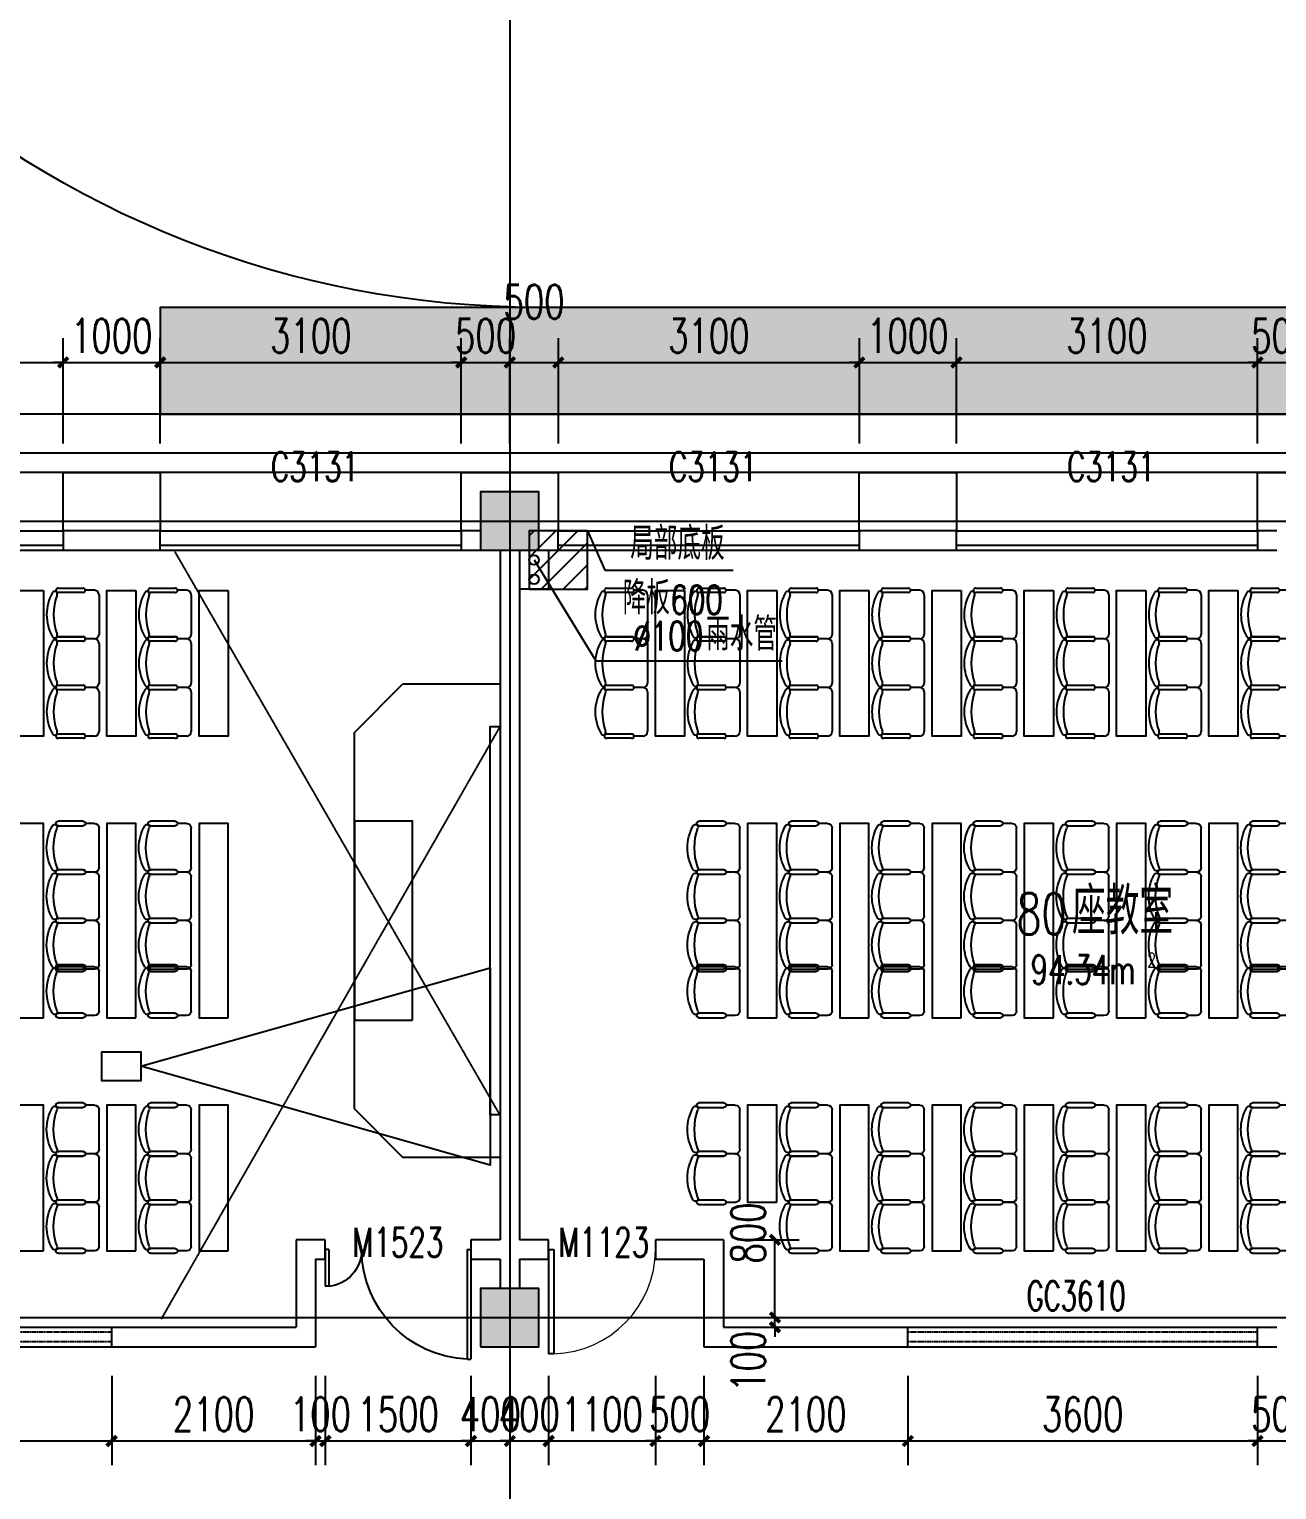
# Model space of a CAD drawing. Header units: millimetres. Extents: x 0 to 118900, y 0 to 84100.
# Drawn here: x 40548 to 53398, y 19817 to 34854 of the extents above; entities that cross this region are included whole.
import ezdxf

# ---------------------------------------------------------------- set-up
doc = ezdxf.new("R2010")
doc.units = ezdxf.units.MM
doc.linetypes.add('DASH', pattern=[0.35, 0.25, -0.1])
doc.linetypes.add('DOTE', pattern=[2.42, 2, -0.2, 0.02, -0.2])
for name, color, linetype in [('COLUMN', 2, 'Continuous'), ('DIM_LEAD', 3, 'Continuous'), ('DOOR', 4, 'Continuous'), ('DOTE', 1, 'DOTE'), ('EVTR', 6, 'Continuous'), ('FACADE OUTER SKIN', 6, 'Continuous'), ('FUR', 36, 'Continuous'), ('PUB_DIM', 3, 'Continuous'), ('PUB_HATCH', 8, 'Continuous'), ('PUB_TEXT', 7, 'Continuous'), ('RD-侧石线', 9, 'Continuous'), ('SEE', 5, 'Continuous'), ('SPACE', 7, 'Continuous'), ('STAIR', 201, 'Continuous'), ('SURFACE', 6, 'Continuous'), ('TREE4', 66, 'Continuous'), ('WALL', 2, 'Continuous'), ('WINDOW', 4, 'Continuous'), ('WINDOW_TEXT', 7, 'Continuous'), ('排水', 7, 'Continuous')]:
    doc.layers.add(name, color=color, linetype=linetype)
doc.styles.add('_TCH_DIM', font='SIMPLEX', dxfattribs={"bigfont": 'GBCBIG'})
doc.styles.add('_TCH_SPACE', font='SIMPLEX', dxfattribs={"height": 5, "bigfont": 'GBCBIG'})
doc.styles.add('_TCH_WINDOW', font='SIMPLEX', dxfattribs={"height": 3.5, "bigfont": 'GBCBIG'})
doc.styles.add('DIM_FONT', font='SIMPLEX', dxfattribs={"width": 0.7, "bigfont": 'GBCBIG'})
doc.styles.add('仿宋单线', font='tjromans.shx', dxfattribs={"width": 0.65, "bigfont": 'tjhztxt.shx'})
doc.dimstyles.new('_TCH_ARCH&&100', dxfattribs={"dimtxt": 350, "dimasz": 100, "dimexe": 250, "dimexo": 300, "dimgap": 100, "dimtad": 1, "dimdec": 0, "dimzin": 0, "dimdsep": 46, "dimtxsty": 'DIM_FONT', "dimblk": 'ARCHTICK', "dimcen": 0.09, "dimclrt": 7, "dimazin": 2, "dimtfac": 1, "dimtdec": 0, "dimtix": 1, "dimtmove": 2, "dimatfit": 3, "dimldrblk": 'ARCHTICK', "dimfxl": 1, "dimtolj": 1, "dimtzin": 0, "dimarcsym": 0})

# ---------------------------------------------------------------- blocks, each defined once
blk = doc.blocks.new('A$C2A1F14C1')
for p, q in [((0, -170), (0, 170)), ((39, 209), (117, 209)), ((137, 228), (351, 228)), ((351, 189), (137, 189)), ((39, -209), (117, -209)), ((137, -189), (351, -189)), ((351, -228), (137, -228))]:
    blk.add_line(p, q)
for centre, radius, start, end in [((39, 170), 39, 90, 180), ((137, 209), 19.5, 90, 270), ((351, 209), 19.5, 270, 90), ((381, 178), 21.9, 31.8908, 201.2393), ((-116, 0), 506, 340.4246, 19.5754), ((68, 0), 382, 330.2912, 29.7088), ((39, -170), 39, 180, 270), ((137, -209), 19.5, 90, 270), ((351, -209), 19.5, 270, 90), ((381, -178), 21.9, 158.7607, 328.1092)]:
    blk.add_arc(centre, radius, start, end)
blk = doc.blocks.new('80 SEATS')
at = {"layer": 'FUR'}
for points in [[(1068065, 1663756), (1068065, 1662256), (1067765, 1662256), (1067765, 1663756), (1068065, 1663756)], [(1069015, 1663756), (1069015, 1662256), (1068715, 1662256), (1068715, 1663756), (1069015, 1663756)], [(1069965, 1663756), (1069965, 1662256), (1069665, 1662256), (1069665, 1663756), (1069965, 1663756)], [(1070915, 1663756), (1070915, 1662256), (1070615, 1662256), (1070615, 1663756), (1070915, 1663756)], [(1071865, 1663756), (1071865, 1662256), (1071565, 1662256), (1071565, 1663756), (1071865, 1663756)], [(1072815, 1663756), (1072815, 1662256), (1072515, 1662256), (1072515, 1663756), (1072815, 1663756)], [(1073765, 1663756), (1073765, 1662256), (1073465, 1662256), (1073465, 1663756), (1073765, 1663756)], [(1074715, 1663756), (1074715, 1662256), (1074415, 1662256), (1074415, 1663756), (1074715, 1663756)], [(1075665, 1663756), (1075665, 1662256), (1075365, 1662256), (1075365, 1663756), (1075665, 1663756)], [(1069015, 1659356), (1069015, 1661356), (1068715, 1661356), (1068715, 1659356), (1069015, 1659356)], [(1069965, 1659356), (1069965, 1661356), (1069665, 1661356), (1069665, 1659356), (1069965, 1659356)], [(1070915, 1659356), (1070915, 1661356), (1070615, 1661356), (1070615, 1659356), (1070915, 1659356)], [(1071865, 1659356), (1071865, 1661356), (1071565, 1661356), (1071565, 1659356), (1071865, 1659356)], [(1072815, 1659356), (1072815, 1661356), (1072515, 1661356), (1072515, 1659356), (1072815, 1659356)], [(1073765, 1659356), (1073765, 1661356), (1073465, 1661356), (1073465, 1659356), (1073765, 1659356)], [(1074715, 1659356), (1074715, 1661356), (1074415, 1661356), (1074415, 1659356), (1074715, 1659356)], [(1075665, 1659356), (1075665, 1661356), (1075365, 1661356), (1075365, 1659356), (1075665, 1659356)], [(1077565, 1659332), (1077565, 1661379), (1076965, 1661379), (1076965, 1659332), (1077565, 1659332)], [(1069015, 1657456), (1069015, 1658456), (1068715, 1658456), (1068715, 1657456), (1069015, 1657456)], [(1069965, 1656956), (1069965, 1658456), (1069665, 1658456), (1069665, 1656956), (1069965, 1656956)], [(1070915, 1656956), (1070915, 1658456), (1070615, 1658456), (1070615, 1656956), (1070915, 1656956)], [(1071865, 1656956), (1071865, 1658456), (1071565, 1658456), (1071565, 1656956), (1071865, 1656956)], [(1072815, 1656956), (1072815, 1658456), (1072515, 1658456), (1072515, 1656956), (1072815, 1656956)], [(1073765, 1656956), (1073765, 1658456), (1073465, 1658456), (1073465, 1656956), (1073765, 1656956)], [(1074715, 1656956), (1074715, 1658456), (1074415, 1658456), (1074415, 1656956), (1074715, 1656956)], [(1075665, 1656956), (1075665, 1658456), (1075365, 1658456), (1075365, 1656956), (1075665, 1656956)]]:
    blk.add_lwpolyline(points, dxfattribs=at)
for points in [[(1077465, 1662794), (1078465, 1662794), (1078465, 1657917), (1077465, 1657917), (1076965, 1658417), (1076965, 1662294)], [(1078365, 1658356), (1078365, 1662356), (1078465, 1662356), (1078465, 1658356)]]:
    blk.add_lwpolyline(points, close=True, dxfattribs=at)
at = {"layer": 'SEE', "linetype": 'DASH'}
for p, q in [((1078465, 1658356), (1075117, 1664156)), ((1078465, 1662356), (1074976, 1656256))]:
    blk.add_line(p, q, dxfattribs=at)
at = {"layer": 'SEE'}
blk.add_lwpolyline([(1074765, 1658856), (1074765, 1658706), (1074365, 1658706), (1074365, 1659006), (1074765, 1659006), (1074765, 1658856), (1078365, 1659871), (1078365, 1657840)], close=True, dxfattribs=at)
at = {"layer": 'FUR', "extrusion": (0, 0, -1), "xscale": -1.198432564735413, "yscale": 1.198432445181377, "zscale": -1.198432564735413, "rotation": 180}
for p in [(-1067685, 1663506), (-1068635, 1663506), (-1069585, 1663506), (-1070535, 1663506), (-1071485, 1663506), (-1072435, 1663506), (-1073385, 1663506), (-1074335, 1663506), (-1075285, 1663506), (-1067685, 1663006), (-1068635, 1663006), (-1069585, 1663006), (-1070535, 1663006), (-1071485, 1663006), (-1072435, 1663006), (-1073385, 1663006), (-1074335, 1663006), (-1075285, 1663006), (-1067685, 1662506), (-1068635, 1662506), (-1069585, 1662506), (-1070535, 1662506), (-1071485, 1662506), (-1072435, 1662506), (-1073385, 1662506), (-1074335, 1662506), (-1075285, 1662506)]:
    blk.add_blockref('A$C2A1F14C1', p, dxfattribs=at)
at = {"layer": 'FUR', "xscale": -1.198432564735413, "yscale": 1.198432445181377, "zscale": 1.198432564735413}
for p in [(1068635, 1661106), (1069585, 1661106), (1070535, 1661106), (1071485, 1661106), (1072435, 1661106), (1073385, 1661106), (1074335, 1661106), (1075285, 1661106), (1068635, 1660606), (1069585, 1660606), (1070535, 1660606), (1071485, 1660606), (1072435, 1660606), (1073385, 1660606), (1074335, 1660606), (1075285, 1660606), (1068635, 1660106), (1069585, 1660106), (1070535, 1660106), (1071485, 1660106), (1072435, 1660106), (1073385, 1660106), (1074335, 1660106), (1075285, 1660106), (1068635, 1659629), (1069585, 1659629), (1070535, 1659629), (1071485, 1659629), (1072435, 1659629), (1073385, 1659629), (1074335, 1659629), (1075285, 1659629), (1068635, 1658206), (1069585, 1658206), (1070535, 1658206), (1071485, 1658206), (1072435, 1658206), (1073385, 1658206), (1074335, 1658206), (1075285, 1658206), (1068635, 1657706), (1069585, 1657706), (1070535, 1657706), (1071485, 1657706), (1072435, 1657706), (1073385, 1657706), (1074335, 1657706), (1075285, 1657706), (1069585, 1657206), (1070535, 1657206), (1071485, 1657206), (1072435, 1657206), (1073385, 1657206), (1074335, 1657206), (1075285, 1657206)]:
    blk.add_blockref('A$C2A1F14C1', p, dxfattribs=at)
blk = doc.blocks.new('WD-HIGH')
at = {"layer": 'WINDOW'}
for p, q in [((1050564, 1525426), (1050564, 1525626)), ((1054164, 1525426), (1054164, 1525626))]:
    blk.add_line(p, q, dxfattribs=at)
at = {"layer": 'WINDOW', "linetype": 'DASH', "extrusion": (0, 0, -1)}
for p, q in [((1054164, 1525576), (1050564, 1525576)), ((1054164, 1525476), (1050564, 1525476))]:
    blk.add_line(p, q, dxfattribs=at)
at = {"layer": 'WINDOW_TEXT', "style": '仿宋单线', "width": 0.65}
blk.add_text('GC3610', height=300, dxfattribs=at).set_placement((1051788, 1525799))
blk = doc.blocks.new('WATER PIPE 05')
at = {"layer": 'EVTR', "ltscale": 20}
for centre in [(536764, 826651), (536764, 826451)]:
    blk.add_circle(centre, 50, dxfattribs=at)
at = {"layer": 'SURFACE', "ltscale": 20}
blk.add_lwpolyline([(536914, 826751), (536914, 826351), (536614, 826351)], dxfattribs=at)
blk = doc.blocks.new('AXIS-NET-07')
at = {"layer": 'DOTE'}
for p, q in [((752544, 1612362.8), (752544, 1540152.8)), ((716444, 1564052.8), (796044, 1564052.8)), ((716444, 1555852.8), (796044, 1555852.8))]:
    blk.add_line(p, q, dxfattribs=at)
blk = doc.blocks.new('$WINLIB2D$00000004')
at = {"color": 0}
for points in [[(-0.5, 0.5), (-0.5, -0.5)], [(-0.5, 0.5), (0.5, 0.5)], [(0.5, -0.5), (0.5, 0.5)], [(-0.5, 0.2406), (0.5, 0.2406)], [(-0.5, -0.5), (0.5, -0.5)]]:
    blk.add_lwpolyline(points, dxfattribs=at)
blk = doc.blocks.new('_FZH')
blk.add_lwpolyline([(-0.5, -0.5), (0.5, -0.5), (0.5, 0.5), (-0.5, 0.5)], close=True)
at = {"layer": 'PUB_HATCH'}
blk.add_solid([(-0.5, -0.5), (0.5, -0.5), (-0.5, 0.5), (0.5, 0.5)], dxfattribs=at)
blk = doc.blocks.new('$DorLib2D$00000001')
for p, q in [((0.45, 0.975), (0.5, 0.975)), ((0.45, 0), (0.45, 0.975)), ((0.5, 0), (0.5, 0.975)), ((0.5, 0), (0.45, 0))]:
    blk.add_line(p, q)
at = {"lineweight": 13}
blk.add_arc((0.475, 0), 0.975, 91.4693, 180, dxfattribs=at)
blk = doc.blocks.new('$DorLib2D$00000225')
at = {"color": 0}
for p, q in [((0.475, -0.001), (0.475, 0.752)), ((0.475, 0.752), (0.5, 0.752)), ((0.5, -0.001), (0.5, 0.752)), ((-0.5, 0), (-0.5, 0.252)), ((-0.475, 0.252), (-0.5, 0.252)), ((-0.475, 0), (-0.475, 0.252)), ((-0.475, 0), (-0.5, 0)), ((0.475, -0.001), (0.5, -0.001))]:
    blk.add_line(p, q, dxfattribs=at)
for centre, radius, start, end in [((0.505, -0.002), 0.755, 92.2493, 179.7238), ((-0.501, 0.003), 0.251, 359.7899, 84.0974)]:
    blk.add_arc(centre, radius, start, end, dxfattribs=at)
blk = doc.blocks.new('_ArchTick')
at = {"color": 0, "linetype": 'ByBlock', "const_width": 0.4}
blk.add_lwpolyline([(-0.5, -0.5), (0.5, 0.5)], dxfattribs=at)
blk = doc.blocks.new('*D105')
at = {"layer": 'Defpoints', "color": 0, "transparency": 16777216}
for p in [(47698, 21590), (48229, 21590), (47698, 21490)]:
    blk.add_point(p, dxfattribs=at)
at = {"layer": 'PUB_DIM', "color": 0, "lineweight": -2, "transparency": 16777216}
for p, q in [((48229, 21590), (48229, 21690)), ((47998, 21590), (48479, 21590)), ((48229, 21490), (48229, 21590)), ((47998, 21490), (48479, 21490)), ((48229, 21490), (48229, 21390))]:
    blk.add_line(p, q, dxfattribs=at)
at = {"layer": 'PUB_DIM', "color": 0, "lineweight": -2, "transparency": 16777216, "xscale": 100, "yscale": 100, "zscale": 100}
for p, rotation in [((48229, 21590), 270), ((48229, 21490), 90)]:
    blk.add_blockref('_ArchTick', p, dxfattribs=dict(at, rotation=rotation))
at = {"layer": 'PUB_DIM', "color": 7, "transparency": 16777216, "insert": (47954, 21140), "char_height": 350, "attachment_point": 5, "rotation": 90, "style": 'DIM_FONT'}
blk.add_mtext('\\A1;100', dxfattribs=at)
blk = doc.blocks.new('*D106')
at = {"layer": 'Defpoints', "color": 0, "transparency": 16777216}
for p in [(47698, 22390), (48229, 22390), (47698, 21590)]:
    blk.add_point(p, dxfattribs=at)
at = {"layer": 'PUB_DIM', "color": 0, "lineweight": -2, "transparency": 16777216}
for p, q in [((47998, 22390), (48479, 22390)), ((48229, 21590), (48229, 22390)), ((47998, 21590), (48479, 21590))]:
    blk.add_line(p, q, dxfattribs=at)
at = {"layer": 'PUB_DIM', "color": 0, "lineweight": -2, "transparency": 16777216, "xscale": 100, "yscale": 100, "zscale": 100}
for p, rotation in [((48229, 22390), 90), ((48229, 21590), 270)]:
    blk.add_blockref('_ArchTick', p, dxfattribs=dict(at, rotation=rotation))
at = {"layer": 'PUB_DIM', "color": 7, "transparency": 16777216, "insert": (47954, 22460), "char_height": 350, "attachment_point": 5, "rotation": 90, "style": 'DIM_FONT'}
blk.add_mtext('\\A1;800', dxfattribs=at)
blk = doc.blocks.new('*D686')
at = {"layer": 'Defpoints', "color": 0, "transparency": 16777216}
for p in [(40898, 31423), (37798, 30290), (40898, 30290)]:
    blk.add_point(p, dxfattribs=at)
at = {"layer": 'PUB_DIM', "color": 0, "lineweight": -2, "transparency": 16777216}
for p, q in [((37798, 30590), (37798, 31673)), ((40898, 30590), (40898, 31673)), ((37798, 31423), (40898, 31423))]:
    blk.add_line(p, q, dxfattribs=at)
at = {"layer": 'PUB_DIM', "color": 0, "lineweight": -2, "transparency": 16777216, "xscale": 100, "yscale": 100, "zscale": 100, "rotation": 180}
blk.add_blockref('_ArchTick', (37798, 31423), dxfattribs=at)
at = {"layer": 'PUB_DIM', "color": 0, "lineweight": -2, "transparency": 16777216, "xscale": 100, "yscale": 100, "zscale": 100}
blk.add_blockref('_ArchTick', (40898, 31423), dxfattribs=at)
at = {"layer": 'PUB_DIM', "color": 7, "transparency": 16777216, "insert": (39348, 31698), "char_height": 350, "attachment_point": 5, "style": 'DIM_FONT'}
blk.add_mtext('\\A1;3100', dxfattribs=at)
blk = doc.blocks.new('*D687')
at = {"layer": 'Defpoints', "color": 0, "transparency": 16777216}
for p in [(41898, 31423), (40898, 30290), (41898, 30290)]:
    blk.add_point(p, dxfattribs=at)
at = {"layer": 'PUB_DIM', "color": 0, "lineweight": -2, "transparency": 16777216}
for p, q in [((40898, 30590), (40898, 31673)), ((41898, 30590), (41898, 31673)), ((40898, 31423), (40798, 31423)), ((40898, 31423), (41898, 31423)), ((41898, 31423), (41998, 31423))]:
    blk.add_line(p, q, dxfattribs=at)
at = {"layer": 'PUB_DIM', "color": 0, "lineweight": -2, "transparency": 16777216, "xscale": 100, "yscale": 100, "zscale": 100}
blk.add_blockref('_ArchTick', (40898, 31423), dxfattribs=at)
at = {"layer": 'PUB_DIM', "color": 0, "lineweight": -2, "transparency": 16777216, "xscale": 100, "yscale": 100, "zscale": 100, "rotation": 180}
blk.add_blockref('_ArchTick', (41898, 31423), dxfattribs=at)
at = {"layer": 'PUB_DIM', "color": 7, "transparency": 16777216, "insert": (41398, 31698), "char_height": 350, "attachment_point": 5, "style": 'DIM_FONT'}
blk.add_mtext('\\A1;1000', dxfattribs=at)
blk = doc.blocks.new('*D688')
at = {"layer": 'Defpoints', "color": 0, "transparency": 16777216}
for p in [(44998, 31423), (41898, 30290), (44998, 30290)]:
    blk.add_point(p, dxfattribs=at)
at = {"layer": 'PUB_DIM', "color": 0, "lineweight": -2, "transparency": 16777216}
for p, q in [((41898, 30590), (41898, 31673)), ((44998, 30590), (44998, 31673)), ((41898, 31423), (44998, 31423))]:
    blk.add_line(p, q, dxfattribs=at)
at = {"layer": 'PUB_DIM', "color": 0, "lineweight": -2, "transparency": 16777216, "xscale": 100, "yscale": 100, "zscale": 100, "rotation": 180}
blk.add_blockref('_ArchTick', (41898, 31423), dxfattribs=at)
at = {"layer": 'PUB_DIM', "color": 0, "lineweight": -2, "transparency": 16777216, "xscale": 100, "yscale": 100, "zscale": 100}
blk.add_blockref('_ArchTick', (44998, 31423), dxfattribs=at)
at = {"layer": 'PUB_DIM', "color": 7, "transparency": 16777216, "insert": (43448, 31698), "char_height": 350, "attachment_point": 5, "style": 'DIM_FONT'}
blk.add_mtext('\\A1;3100', dxfattribs=at)
blk = doc.blocks.new('*D689')
at = {"layer": 'Defpoints', "color": 0, "transparency": 16777216}
for p in [(45498, 31423), (44998, 30290), (45498, 30290)]:
    blk.add_point(p, dxfattribs=at)
at = {"layer": 'PUB_DIM', "color": 0, "lineweight": -2, "transparency": 16777216}
for p, q in [((44998, 30590), (44998, 31673)), ((45498, 30590), (45498, 31673)), ((44998, 31423), (44898, 31423)), ((44998, 31423), (45498, 31423)), ((45498, 31423), (45598, 31423))]:
    blk.add_line(p, q, dxfattribs=at)
at = {"layer": 'PUB_DIM', "color": 0, "lineweight": -2, "transparency": 16777216, "xscale": 100, "yscale": 100, "zscale": 100}
blk.add_blockref('_ArchTick', (44998, 31423), dxfattribs=at)
at = {"layer": 'PUB_DIM', "color": 0, "lineweight": -2, "transparency": 16777216, "xscale": 100, "yscale": 100, "zscale": 100, "rotation": 180}
blk.add_blockref('_ArchTick', (45498, 31423), dxfattribs=at)
at = {"layer": 'PUB_DIM', "color": 7, "transparency": 16777216, "insert": (45248, 31698), "char_height": 350, "attachment_point": 5, "style": 'DIM_FONT'}
blk.add_mtext('\\A1;500', dxfattribs=at)
blk = doc.blocks.new('*D690')
at = {"layer": 'Defpoints', "color": 0, "transparency": 16777216}
for p in [(45998, 31423), (45498, 30290), (45998, 30290)]:
    blk.add_point(p, dxfattribs=at)
at = {"layer": 'PUB_DIM', "color": 0, "lineweight": -2, "transparency": 16777216}
for p, q in [((45498, 30590), (45498, 31673)), ((45998, 30590), (45998, 31673)), ((45498, 31423), (45998, 31423))]:
    blk.add_line(p, q, dxfattribs=at)
at = {"layer": 'PUB_DIM', "color": 0, "lineweight": -2, "transparency": 16777216, "xscale": 100, "yscale": 100, "zscale": 100, "rotation": 180}
blk.add_blockref('_ArchTick', (45498, 31423), dxfattribs=at)
at = {"layer": 'PUB_DIM', "color": 0, "lineweight": -2, "transparency": 16777216, "xscale": 100, "yscale": 100, "zscale": 100}
blk.add_blockref('_ArchTick', (45998, 31423), dxfattribs=at)
at = {"layer": 'PUB_DIM', "color": 7, "transparency": 16777216, "insert": (45748, 32048), "char_height": 350, "attachment_point": 5, "style": 'DIM_FONT'}
blk.add_mtext('\\A1;500', dxfattribs=at)
blk = doc.blocks.new('*D691')
at = {"layer": 'Defpoints', "color": 0, "transparency": 16777216}
for p in [(49098, 31423), (45998, 30290), (49098, 30290)]:
    blk.add_point(p, dxfattribs=at)
at = {"layer": 'PUB_DIM', "color": 0, "lineweight": -2, "transparency": 16777216}
for p, q in [((45998, 30590), (45998, 31673)), ((49098, 30590), (49098, 31673)), ((45998, 31423), (49098, 31423))]:
    blk.add_line(p, q, dxfattribs=at)
at = {"layer": 'PUB_DIM', "color": 0, "lineweight": -2, "transparency": 16777216, "xscale": 100, "yscale": 100, "zscale": 100, "rotation": 180}
blk.add_blockref('_ArchTick', (45998, 31423), dxfattribs=at)
at = {"layer": 'PUB_DIM', "color": 0, "lineweight": -2, "transparency": 16777216, "xscale": 100, "yscale": 100, "zscale": 100}
blk.add_blockref('_ArchTick', (49098, 31423), dxfattribs=at)
at = {"layer": 'PUB_DIM', "color": 7, "transparency": 16777216, "insert": (47548, 31698), "char_height": 350, "attachment_point": 5, "style": 'DIM_FONT'}
blk.add_mtext('\\A1;3100', dxfattribs=at)
blk = doc.blocks.new('*D692')
at = {"layer": 'Defpoints', "color": 0, "transparency": 16777216}
for p in [(50098, 31423), (49098, 30290), (50098, 30290)]:
    blk.add_point(p, dxfattribs=at)
at = {"layer": 'PUB_DIM', "color": 0, "lineweight": -2, "transparency": 16777216}
for p, q in [((49098, 30590), (49098, 31673)), ((50098, 30590), (50098, 31673)), ((49098, 31423), (48998, 31423)), ((49098, 31423), (50098, 31423)), ((50098, 31423), (50198, 31423))]:
    blk.add_line(p, q, dxfattribs=at)
at = {"layer": 'PUB_DIM', "color": 0, "lineweight": -2, "transparency": 16777216, "xscale": 100, "yscale": 100, "zscale": 100}
blk.add_blockref('_ArchTick', (49098, 31423), dxfattribs=at)
at = {"layer": 'PUB_DIM', "color": 0, "lineweight": -2, "transparency": 16777216, "xscale": 100, "yscale": 100, "zscale": 100, "rotation": 180}
blk.add_blockref('_ArchTick', (50098, 31423), dxfattribs=at)
at = {"layer": 'PUB_DIM', "color": 7, "transparency": 16777216, "insert": (49598, 31698), "char_height": 350, "attachment_point": 5, "style": 'DIM_FONT'}
blk.add_mtext('\\A1;1000', dxfattribs=at)
blk = doc.blocks.new('*D693')
at = {"layer": 'Defpoints', "color": 0, "transparency": 16777216}
for p in [(53198, 31423), (50098, 30290), (53198, 30290)]:
    blk.add_point(p, dxfattribs=at)
at = {"layer": 'PUB_DIM', "color": 0, "lineweight": -2, "transparency": 16777216}
for p, q in [((50098, 30590), (50098, 31673)), ((53198, 30590), (53198, 31673)), ((50098, 31423), (53198, 31423))]:
    blk.add_line(p, q, dxfattribs=at)
at = {"layer": 'PUB_DIM', "color": 0, "lineweight": -2, "transparency": 16777216, "xscale": 100, "yscale": 100, "zscale": 100, "rotation": 180}
blk.add_blockref('_ArchTick', (50098, 31423), dxfattribs=at)
at = {"layer": 'PUB_DIM', "color": 0, "lineweight": -2, "transparency": 16777216, "xscale": 100, "yscale": 100, "zscale": 100}
blk.add_blockref('_ArchTick', (53198, 31423), dxfattribs=at)
at = {"layer": 'PUB_DIM', "color": 7, "transparency": 16777216, "insert": (51648, 31698), "char_height": 350, "attachment_point": 5, "style": 'DIM_FONT'}
blk.add_mtext('\\A1;3100', dxfattribs=at)
blk = doc.blocks.new('*D694')
at = {"layer": 'Defpoints', "color": 0, "transparency": 16777216}
for p in [(53698, 31423), (53198, 30290), (53698, 30290)]:
    blk.add_point(p, dxfattribs=at)
at = {"layer": 'PUB_DIM', "color": 0, "lineweight": -2, "transparency": 16777216}
for p, q in [((53198, 30590), (53198, 31673)), ((53698, 30590), (53698, 31673)), ((53198, 31423), (53098, 31423)), ((53198, 31423), (53698, 31423)), ((53698, 31423), (53798, 31423))]:
    blk.add_line(p, q, dxfattribs=at)
at = {"layer": 'PUB_DIM', "color": 0, "lineweight": -2, "transparency": 16777216, "xscale": 100, "yscale": 100, "zscale": 100}
blk.add_blockref('_ArchTick', (53198, 31423), dxfattribs=at)
at = {"layer": 'PUB_DIM', "color": 0, "lineweight": -2, "transparency": 16777216, "xscale": 100, "yscale": 100, "zscale": 100, "rotation": 180}
blk.add_blockref('_ArchTick', (53698, 31423), dxfattribs=at)
at = {"layer": 'PUB_DIM', "color": 7, "transparency": 16777216, "insert": (53448, 31698), "char_height": 350, "attachment_point": 5, "style": 'DIM_FONT'}
blk.add_mtext('\\A1;500', dxfattribs=at)
blk = doc.blocks.new('*D747')
at = {"layer": 'Defpoints', "color": 0, "transparency": 16777216}
for p in [(37798, 21290), (41398, 21290), (41398, 20319)]:
    blk.add_point(p, dxfattribs=at)
at = {"layer": 'PUB_DIM', "color": 0, "lineweight": -2, "transparency": 16777216}
for p, q in [((37798, 20990), (37798, 20069)), ((41398, 20990), (41398, 20069)), ((37798, 20319), (41398, 20319))]:
    blk.add_line(p, q, dxfattribs=at)
at = {"layer": 'PUB_DIM', "color": 0, "lineweight": -2, "transparency": 16777216, "xscale": 100, "yscale": 100, "zscale": 100, "rotation": 180}
blk.add_blockref('_ArchTick', (37798, 20319), dxfattribs=at)
at = {"layer": 'PUB_DIM', "color": 0, "lineweight": -2, "transparency": 16777216, "xscale": 100, "yscale": 100, "zscale": 100}
blk.add_blockref('_ArchTick', (41398, 20319), dxfattribs=at)
at = {"layer": 'PUB_DIM', "color": 7, "transparency": 16777216, "insert": (39598, 20594), "char_height": 350, "attachment_point": 5, "style": 'DIM_FONT'}
blk.add_mtext('\\A1;3600', dxfattribs=at)
blk = doc.blocks.new('*D748')
at = {"layer": 'Defpoints', "color": 0, "transparency": 16777216}
for p in [(41398, 21290), (43498, 21290), (43498, 20319)]:
    blk.add_point(p, dxfattribs=at)
at = {"layer": 'PUB_DIM', "color": 0, "lineweight": -2, "transparency": 16777216}
for p, q in [((41398, 20990), (41398, 20069)), ((43498, 20990), (43498, 20069)), ((41398, 20319), (43498, 20319))]:
    blk.add_line(p, q, dxfattribs=at)
at = {"layer": 'PUB_DIM', "color": 0, "lineweight": -2, "transparency": 16777216, "xscale": 100, "yscale": 100, "zscale": 100, "rotation": 180}
blk.add_blockref('_ArchTick', (41398, 20319), dxfattribs=at)
at = {"layer": 'PUB_DIM', "color": 0, "lineweight": -2, "transparency": 16777216, "xscale": 100, "yscale": 100, "zscale": 100}
blk.add_blockref('_ArchTick', (43498, 20319), dxfattribs=at)
at = {"layer": 'PUB_DIM', "color": 7, "transparency": 16777216, "insert": (42448, 20594), "char_height": 350, "attachment_point": 5, "style": 'DIM_FONT'}
blk.add_mtext('\\A1;2100', dxfattribs=at)
blk = doc.blocks.new('*D749')
at = {"layer": 'Defpoints', "color": 0, "transparency": 16777216}
for p in [(43498, 21290), (43598, 21290), (43598, 20319)]:
    blk.add_point(p, dxfattribs=at)
at = {"layer": 'PUB_DIM', "color": 0, "lineweight": -2, "transparency": 16777216}
for p, q in [((43498, 20990), (43498, 20069)), ((43598, 20990), (43598, 20069)), ((43498, 20319), (43398, 20319)), ((43498, 20319), (43598, 20319)), ((43598, 20319), (43698, 20319))]:
    blk.add_line(p, q, dxfattribs=at)
at = {"layer": 'PUB_DIM', "color": 0, "lineweight": -2, "transparency": 16777216, "xscale": 100, "yscale": 100, "zscale": 100}
blk.add_blockref('_ArchTick', (43498, 20319), dxfattribs=at)
at = {"layer": 'PUB_DIM', "color": 0, "lineweight": -2, "transparency": 16777216, "xscale": 100, "yscale": 100, "zscale": 100, "rotation": 180}
blk.add_blockref('_ArchTick', (43598, 20319), dxfattribs=at)
at = {"layer": 'PUB_DIM', "color": 7, "transparency": 16777216, "insert": (43548, 20594), "char_height": 350, "attachment_point": 5, "style": 'DIM_FONT'}
blk.add_mtext('\\A1;100', dxfattribs=at)
blk = doc.blocks.new('*D750')
at = {"layer": 'Defpoints', "color": 0, "transparency": 16777216}
for p in [(43598, 21290), (45098, 21290), (45098, 20319)]:
    blk.add_point(p, dxfattribs=at)
at = {"layer": 'PUB_DIM', "color": 0, "lineweight": -2, "transparency": 16777216}
for p, q in [((43598, 20990), (43598, 20069)), ((45098, 20990), (45098, 20069)), ((43598, 20319), (45098, 20319))]:
    blk.add_line(p, q, dxfattribs=at)
at = {"layer": 'PUB_DIM', "color": 0, "lineweight": -2, "transparency": 16777216, "xscale": 100, "yscale": 100, "zscale": 100, "rotation": 180}
blk.add_blockref('_ArchTick', (43598, 20319), dxfattribs=at)
at = {"layer": 'PUB_DIM', "color": 0, "lineweight": -2, "transparency": 16777216, "xscale": 100, "yscale": 100, "zscale": 100}
blk.add_blockref('_ArchTick', (45098, 20319), dxfattribs=at)
at = {"layer": 'PUB_DIM', "color": 7, "transparency": 16777216, "insert": (44348, 20594), "char_height": 350, "attachment_point": 5, "style": 'DIM_FONT'}
blk.add_mtext('\\A1;1500', dxfattribs=at)
blk = doc.blocks.new('*D751')
at = {"layer": 'Defpoints', "color": 0, "transparency": 16777216}
for p in [(45098, 21290), (45498, 21290), (45498, 20319)]:
    blk.add_point(p, dxfattribs=at)
at = {"layer": 'PUB_DIM', "color": 0, "lineweight": -2, "transparency": 16777216}
for p, q in [((45098, 20990), (45098, 20069)), ((45498, 20990), (45498, 20069)), ((45098, 20319), (44998, 20319)), ((45098, 20319), (45498, 20319)), ((45498, 20319), (45598, 20319))]:
    blk.add_line(p, q, dxfattribs=at)
at = {"layer": 'PUB_DIM', "color": 0, "lineweight": -2, "transparency": 16777216, "xscale": 100, "yscale": 100, "zscale": 100}
blk.add_blockref('_ArchTick', (45098, 20319), dxfattribs=at)
at = {"layer": 'PUB_DIM', "color": 0, "lineweight": -2, "transparency": 16777216, "xscale": 100, "yscale": 100, "zscale": 100, "rotation": 180}
blk.add_blockref('_ArchTick', (45498, 20319), dxfattribs=at)
at = {"layer": 'PUB_DIM', "color": 7, "transparency": 16777216, "insert": (45298, 20594), "char_height": 350, "attachment_point": 5, "style": 'DIM_FONT'}
blk.add_mtext('\\A1;400', dxfattribs=at)
blk = doc.blocks.new('*D752')
at = {"layer": 'Defpoints', "color": 0, "transparency": 16777216}
for p in [(45498, 21290), (45898, 21290), (45898, 20319)]:
    blk.add_point(p, dxfattribs=at)
at = {"layer": 'PUB_DIM', "color": 0, "lineweight": -2, "transparency": 16777216}
for p, q in [((45498, 20990), (45498, 20069)), ((45898, 20990), (45898, 20069)), ((45498, 20319), (45398, 20319)), ((45498, 20319), (45898, 20319)), ((45898, 20319), (45998, 20319))]:
    blk.add_line(p, q, dxfattribs=at)
at = {"layer": 'PUB_DIM', "color": 0, "lineweight": -2, "transparency": 16777216, "xscale": 100, "yscale": 100, "zscale": 100}
blk.add_blockref('_ArchTick', (45498, 20319), dxfattribs=at)
at = {"layer": 'PUB_DIM', "color": 0, "lineweight": -2, "transparency": 16777216, "xscale": 100, "yscale": 100, "zscale": 100, "rotation": 180}
blk.add_blockref('_ArchTick', (45898, 20319), dxfattribs=at)
at = {"layer": 'PUB_DIM', "color": 7, "transparency": 16777216, "insert": (45698, 20594), "char_height": 350, "attachment_point": 5, "style": 'DIM_FONT'}
blk.add_mtext('\\A1;400', dxfattribs=at)
blk = doc.blocks.new('*D753')
at = {"layer": 'Defpoints', "color": 0, "transparency": 16777216}
for p in [(45898, 21290), (46998, 21290), (46998, 20319)]:
    blk.add_point(p, dxfattribs=at)
at = {"layer": 'PUB_DIM', "color": 0, "lineweight": -2, "transparency": 16777216}
for p, q in [((45898, 20990), (45898, 20069)), ((46998, 20990), (46998, 20069)), ((45898, 20319), (46998, 20319))]:
    blk.add_line(p, q, dxfattribs=at)
at = {"layer": 'PUB_DIM', "color": 0, "lineweight": -2, "transparency": 16777216, "xscale": 100, "yscale": 100, "zscale": 100, "rotation": 180}
blk.add_blockref('_ArchTick', (45898, 20319), dxfattribs=at)
at = {"layer": 'PUB_DIM', "color": 0, "lineweight": -2, "transparency": 16777216, "xscale": 100, "yscale": 100, "zscale": 100}
blk.add_blockref('_ArchTick', (46998, 20319), dxfattribs=at)
at = {"layer": 'PUB_DIM', "color": 7, "transparency": 16777216, "insert": (46448, 20594), "char_height": 350, "attachment_point": 5, "style": 'DIM_FONT'}
blk.add_mtext('\\A1;1100', dxfattribs=at)
blk = doc.blocks.new('*D754')
at = {"layer": 'Defpoints', "color": 0, "transparency": 16777216}
for p in [(46998, 21290), (47498, 21290), (47498, 20319)]:
    blk.add_point(p, dxfattribs=at)
at = {"layer": 'PUB_DIM', "color": 0, "lineweight": -2, "transparency": 16777216}
for p, q in [((46998, 20990), (46998, 20069)), ((47498, 20990), (47498, 20069)), ((46998, 20319), (46898, 20319)), ((46998, 20319), (47498, 20319)), ((47498, 20319), (47598, 20319))]:
    blk.add_line(p, q, dxfattribs=at)
at = {"layer": 'PUB_DIM', "color": 0, "lineweight": -2, "transparency": 16777216, "xscale": 100, "yscale": 100, "zscale": 100}
blk.add_blockref('_ArchTick', (46998, 20319), dxfattribs=at)
at = {"layer": 'PUB_DIM', "color": 0, "lineweight": -2, "transparency": 16777216, "xscale": 100, "yscale": 100, "zscale": 100, "rotation": 180}
blk.add_blockref('_ArchTick', (47498, 20319), dxfattribs=at)
at = {"layer": 'PUB_DIM', "color": 7, "transparency": 16777216, "insert": (47248, 20594), "char_height": 350, "attachment_point": 5, "style": 'DIM_FONT'}
blk.add_mtext('\\A1;500', dxfattribs=at)
blk = doc.blocks.new('*D755')
at = {"layer": 'Defpoints', "color": 0, "transparency": 16777216}
for p in [(47498, 21290), (49598, 21290), (49598, 20319)]:
    blk.add_point(p, dxfattribs=at)
at = {"layer": 'PUB_DIM', "color": 0, "lineweight": -2, "transparency": 16777216}
for p, q in [((47498, 20990), (47498, 20069)), ((49598, 20990), (49598, 20069)), ((47498, 20319), (49598, 20319))]:
    blk.add_line(p, q, dxfattribs=at)
at = {"layer": 'PUB_DIM', "color": 0, "lineweight": -2, "transparency": 16777216, "xscale": 100, "yscale": 100, "zscale": 100, "rotation": 180}
blk.add_blockref('_ArchTick', (47498, 20319), dxfattribs=at)
at = {"layer": 'PUB_DIM', "color": 0, "lineweight": -2, "transparency": 16777216, "xscale": 100, "yscale": 100, "zscale": 100}
blk.add_blockref('_ArchTick', (49598, 20319), dxfattribs=at)
at = {"layer": 'PUB_DIM', "color": 7, "transparency": 16777216, "insert": (48548, 20594), "char_height": 350, "attachment_point": 5, "style": 'DIM_FONT'}
blk.add_mtext('\\A1;2100', dxfattribs=at)
blk = doc.blocks.new('*D756')
at = {"layer": 'Defpoints', "color": 0, "transparency": 16777216}
for p in [(49598, 21290), (53198, 21290), (53198, 20319)]:
    blk.add_point(p, dxfattribs=at)
at = {"layer": 'PUB_DIM', "color": 0, "lineweight": -2, "transparency": 16777216}
for p, q in [((49598, 20990), (49598, 20069)), ((53198, 20990), (53198, 20069)), ((49598, 20319), (53198, 20319))]:
    blk.add_line(p, q, dxfattribs=at)
at = {"layer": 'PUB_DIM', "color": 0, "lineweight": -2, "transparency": 16777216, "xscale": 100, "yscale": 100, "zscale": 100, "rotation": 180}
blk.add_blockref('_ArchTick', (49598, 20319), dxfattribs=at)
at = {"layer": 'PUB_DIM', "color": 0, "lineweight": -2, "transparency": 16777216, "xscale": 100, "yscale": 100, "zscale": 100}
blk.add_blockref('_ArchTick', (53198, 20319), dxfattribs=at)
at = {"layer": 'PUB_DIM', "color": 7, "transparency": 16777216, "insert": (51398, 20594), "char_height": 350, "attachment_point": 5, "style": 'DIM_FONT'}
blk.add_mtext('\\A1;3600', dxfattribs=at)
blk = doc.blocks.new('*D757')
at = {"layer": 'Defpoints', "color": 0, "transparency": 16777216}
for p in [(53198, 21290), (53698, 21290), (53698, 20319)]:
    blk.add_point(p, dxfattribs=at)
at = {"layer": 'PUB_DIM', "color": 0, "lineweight": -2, "transparency": 16777216}
for p, q in [((53198, 20990), (53198, 20069)), ((53698, 20990), (53698, 20069)), ((53198, 20319), (53098, 20319)), ((53198, 20319), (53698, 20319)), ((53698, 20319), (53798, 20319))]:
    blk.add_line(p, q, dxfattribs=at)
at = {"layer": 'PUB_DIM', "color": 0, "lineweight": -2, "transparency": 16777216, "xscale": 100, "yscale": 100, "zscale": 100}
blk.add_blockref('_ArchTick', (53198, 20319), dxfattribs=at)
at = {"layer": 'PUB_DIM', "color": 0, "lineweight": -2, "transparency": 16777216, "xscale": 100, "yscale": 100, "zscale": 100, "rotation": 180}
blk.add_blockref('_ArchTick', (53698, 20319), dxfattribs=at)
at = {"layer": 'PUB_DIM', "color": 7, "transparency": 16777216, "insert": (53448, 20594), "char_height": 350, "attachment_point": 5, "style": 'DIM_FONT'}
blk.add_mtext('\\A1;500', dxfattribs=at)

msp = doc.modelspace()

# ---------------------------------------------------------------- hatches: boundary and pattern name
at = {"layer": 'STAIR'}
h = msp.add_hatch(dxfattribs=at)
h.set_pattern_fill('ANSI31', color=256, scale=100, style=0)
h.set_pattern_definition([(45, (45697.56, 29189.89), (-112.253, 112.253), [])])
h.paths.add_polyline_path([(45697.6, 29089.9), (46297.6, 29089.9), (46297.6, 29689.9), (45697.6, 29689.9)])
at = {"layer": 'TREE4'}
h = msp.add_hatch(dxfattribs=at)
h.set_pattern_fill('GRASS', color=256, scale=100, style=0)
h.set_pattern_definition([(90, (41897.56, 30889.89), (-199.5591, 199.5591), [52.916, -346.202]), (45, (41897.56, 30889.9), (-199.5592, 199.5592), [52.916, -229.3032]), (135, (41897.56, 30889.9), (-199.5592, -199.5592), [52.916, -229.3032])])
h.paths.add_polyline_path([(70597.6, 31989.5), (41897.6, 31989.5), (41897.6, 30889.9), (70597.6, 30889.9)])

# ---------------------------------------------------------------- linework, layer by layer
at = {"layer": 'DIM_LEAD'}
for p, q in [((46297.6, 29689.9), (46475.5, 29285.3)), ((45747.6, 29389.9), (46384.2, 28352.3)), ((46475.5, 29285.3), (47797.2, 29285.3)), ((46384.2, 28352.3), (48303.2, 28352.3))]:
    msp.add_line(p, q, dxfattribs=at)
at = {"layer": 'FACADE OUTER SKIN', "ltscale": 20}
for points in [[(40897.6, 29689.9), (40897.6, 30289.9), (41897.6, 30289.9), (41897.6, 29689.9)], [(44997.6, 29689.9), (44997.6, 30289.9), (45997.6, 30289.9), (45997.6, 29689.9)], [(49097.6, 29689.9), (49097.6, 30289.9), (50097.6, 30289.9), (50097.6, 29689.9)], [(53197.6, 29689.9), (53197.6, 30289.9), (54197.6, 30289.9), (54197.6, 29689.9)]]:
    msp.add_lwpolyline(points, dxfattribs=at)
at = {"layer": 'PUB_DIM'}
msp.add_lwpolyline([(45797.6, 41989.5, 0, 0, 0), (45797.6, 31184.5, 80, 0, 0), (45797.6, 30884.5, 0, 0, 0)], format="xyseb", dxfattribs=at)
at = {"layer": 'RD-侧石线'}
for points in [[(45797.6, 31989.5, -1.9943997), (55387.6, 44832.1, 0.3382133), (66964.7, 35989.5), (81497.7, 35989.5, 0.4142115), (93497.6, 47989.5), (93497.6, 83100)], [(2500, 4889.5), (81497.7, 4889.5, 0.415039), (93497.7, 16923.4), (93497.7, 19990, 0.4142005), (81497.7, 31989.5), (51597.7, 31989.5), (45797.6, 31989.5)]]:
    msp.add_lwpolyline(points, format="xyb", dxfattribs=at)
at = {"layer": 'SEE', "ltscale": 20}
msp.add_lwpolyline([(69597.6, 30289.9), (29497.6, 30289.9)], dxfattribs=at)
at = {"layer": 'STAIR'}
msp.add_lwpolyline([(45697.6, 29089.9), (46297.6, 29089.9), (46297.6, 29689.9), (45697.6, 29689.9)], close=True, dxfattribs=at)
at = {"layer": 'TREE4'}
msp.add_lwpolyline([(70597.6, 31989.5), (41897.6, 31989.5), (41897.6, 30889.9), (70597.6, 30889.9)], close=True, dxfattribs=at)
at = {"layer": 'WALL'}
for p, q in [((41897.6, 29689.9), (40897.6, 29689.9)), ((40897.6, 29689.9), (40897.6, 29489.9)), ((41897.6, 29489.9), (41897.6, 29689.9)), ((45197.6, 29689.9), (44997.6, 29689.9)), ((44997.6, 29689.9), (44997.6, 29489.9)), ((45997.6, 29689.9), (45797.6, 29689.9)), ((45997.6, 29489.9), (45997.6, 29689.9)), ((50097.6, 29689.9), (49097.6, 29689.9)), ((49097.6, 29689.9), (49097.6, 29489.9)), ((50097.6, 29489.9), (50097.6, 29689.9)), ((53397.6, 29689.9), (53197.6, 29689.9)), ((53197.6, 29689.9), (53197.6, 29489.9)), ((40897.6, 29489.9), (41897.6, 29489.9)), ((44997.6, 29489.9), (45197.6, 29489.9)), ((45397.6, 29489.9), (45397.6, 22389.9)), ((45597.6, 29489.9), (45597.6, 22389.9)), ((45797.6, 29489.9), (45997.6, 29489.9)), ((49097.6, 29489.9), (50097.6, 29489.9)), ((53197.6, 29489.9), (53397.6, 29489.9)), ((43597.6, 22389.9), (43297.6, 22389.9)), ((43297.6, 22389.9), (43297.6, 21489.9)), ((43597.6, 22189.9), (43597.6, 22389.9)), ((45397.6, 22389.9), (45097.6, 22389.9)), ((45097.6, 22389.9), (45097.6, 22189.9)), ((45897.6, 22389.9), (45597.6, 22389.9)), ((45897.6, 22189.9), (45897.6, 22389.9)), ((47697.6, 22389.9), (46997.6, 22389.9)), ((46997.6, 22389.9), (46997.6, 22189.9)), ((47697.6, 22389.9), (47697.6, 21489.9)), ((43497.6, 22189.9), (43597.6, 22189.9)), ((43497.6, 22189.9), (43497.6, 21289.9)), ((45097.6, 22189.9), (45397.6, 22189.9)), ((45397.6, 22189.9), (45397.6, 21889.9)), ((45597.6, 22189.9), (45897.6, 22189.9)), ((45597.6, 22189.9), (45597.6, 21889.9)), ((46997.6, 22189.9), (47497.6, 22189.9)), ((47497.6, 22189.9), (47497.6, 21289.9)), ((37597.6, 21489.9), (43297.6, 21489.9)), ((47697.6, 21489.9), (53397.6, 21489.9)), ((37597.6, 21289.9), (43497.6, 21289.9)), ((47497.6, 21289.9), (53397.6, 21289.9))]:
    msp.add_line(p, q, dxfattribs=at)
at = {"layer": '排水'}
for points in [[(70597.6, 30889.9), (29497.6, 30889.9), (29497.6, 54489.9), (67997.6, 54489.9), (67997.6, 37289.9), (87597.1, 37289.9), (87597.1, 76689.9), (61397.6, 76689.9), (61397.6, 76289.9), (87197.1, 76289.9), (87197.1, 37689.9), (68397.6, 37689.9), (68397.6, 54889.9), (29097.6, 54889.9), (29097.6, 51789.9)], [(70597.6, 30489.9), (29097.6, 30489.9), (29097.6, 33589.9)]]:
    msp.add_lwpolyline(points, dxfattribs=at)

# ---------------------------------------------------------------- block references
at = {"layer": 'COLUMN', "xscale": 600, "yscale": 600, "zscale": 600}
for p in [(45497.6, 29789.9), (45497.6, 21589.9)]:
    msp.add_blockref('_FZH', p, dxfattribs=at)
at = {"layer": 'DOOR'}
ref = msp.add_blockref('$DorLib2D$00000225', (44347.6, 22289.9), dxfattribs=dict(at, xscale=-1500, yscale=1500, zscale=-1500, rotation=180))
ref.add_attrib('A', 'M1523', (43877.6, 22216.1), dxfattribs={"layer": 'WINDOW_TEXT', "ltscale": 20, "height": 297.5, "style": '_TCH_WINDOW', "width": 0.705882})
ref = msp.add_blockref('$DorLib2D$00000001', (46447.6, 22289.9), dxfattribs=dict(at, xscale=-1100, yscale=-1100, zscale=-1100))
ref.add_attrib('A', 'M1123', (45997.6, 22216.1), dxfattribs={"layer": 'WINDOW_TEXT', "ltscale": 20, "height": 297.5, "style": '_TCH_WINDOW', "width": 0.705882})
at = {"layer": 'DOTE'}
msp.add_blockref('AXIS-NET-07', (-707046.5, -1534262.9), dxfattribs=at)
at = {"layer": 'SEE'}
for p in [(-1033067.7, -1634679.6), (-1020767.7, -1634679.6)]:
    msp.add_blockref('80 SEATS', p, dxfattribs=at)
at = {"layer": 'SURFACE'}
msp.add_blockref('WATER PIPE 05', (-491016, -797261.1), dxfattribs=at)
at = {"layer": 'WINDOW'}
ref = msp.add_blockref('$WINLIB2D$00000004', (39347.6, 29589.9), dxfattribs=dict(at, xscale=-3100, yscale=200, zscale=-3100, rotation=180.000000000013))
ref.add_attrib('A', 'C3131', (38937.6, 30200.9), dxfattribs={"layer": 'WINDOW_TEXT', "ltscale": 20, "height": 297.5, "style": '_TCH_WINDOW', "width": 0.705882})
ref = msp.add_blockref('$WINLIB2D$00000004', (43447.6, 29589.9), dxfattribs=dict(at, xscale=-3100, yscale=200, zscale=-3100, rotation=180.000000000013))
ref.add_attrib('A', 'C3131', (43037.6, 30200.9), dxfattribs={"layer": 'WINDOW_TEXT', "ltscale": 20, "height": 297.5, "style": '_TCH_WINDOW', "width": 0.705882})
ref = msp.add_blockref('$WINLIB2D$00000004', (47547.6, 29589.9), dxfattribs=dict(at, xscale=-3100, yscale=200, zscale=-3100, rotation=180.0000000000114))
ref.add_attrib('A', 'C3131', (47137.6, 30200.9), dxfattribs={"layer": 'WINDOW_TEXT', "ltscale": 20, "height": 297.5, "style": '_TCH_WINDOW', "width": 0.705882})
ref = msp.add_blockref('$WINLIB2D$00000004', (51647.6, 29589.9), dxfattribs=dict(at, xscale=-3100, yscale=200, zscale=-3100, rotation=180.0000000000114))
ref.add_attrib('A', 'C3131', (51237.6, 30200.9), dxfattribs={"layer": 'WINDOW_TEXT', "ltscale": 20, "height": 297.5, "style": '_TCH_WINDOW', "width": 0.705882})
for p in [(-1012766, -1504136.1), (-1000966, -1504136.1)]:
    msp.add_blockref('WD-HIGH', p, dxfattribs=at)

# ---------------------------------------------------------------- texts
at = {"layer": 'PUB_TEXT', "style": '_TCH_DIM'}
for s, p in [('局部底板', (46739, 29390.3)), ('降板', (46660.7, 28830.3)), ('雨水管', (47520.6, 28457.3))]:
    msp.add_text(s, height=337.59, dxfattribs=at).set_placement(p)
at = {"layer": 'PUB_TEXT', "style": '_TCH_DIM', "width": 0.705882}
for s, p in [('600', (47152.2, 28830.3)), ('%%c100', (46770.6, 28457.3))]:
    msp.add_text(s, height=297.5, dxfattribs=at).set_placement(p)
at = {"layer": 'SPACE', "style": '_TCH_SPACE'}
msp.add_text('座教室', height=482.27, dxfattribs=at).set_placement((51288.3, 25534.5))
at = {"layer": 'SPACE', "style": '_TCH_SPACE', "width": 0.705882}
for s, height, p in [('80', 425, (50716.9, 25534.5)), ('94.34m', 297.5, (50862.3, 25022.6)), ('2', 148.8, (52062.3, 25197.6))]:
    msp.add_text(s, height=height, dxfattribs=at).set_placement(p)

# ---------------------------------------------------------------- dimensions: what is measured, and where the dimension line sits
at = {"layer": 'PUB_DIM'}
for base, p1, p2, angle, picture, middle in [((45997.6, 31422.6), (45497.6, 30289.9), (45997.6, 30289.9), 0, '*D690', (45747.6, 32047.6)), ((48228.5, 22389.9), (47697.6, 21589.9), (47697.6, 22389.9), 90, '*D106', (47953.5, 22459.9)), ((48228.5, 21589.9), (47697.6, 21489.9), (47697.6, 21589.9), 90, '*D105', (47953.5, 21139.9))]:
    dim = msp.add_linear_dim(base=base, p1=p1, p2=p2, angle=angle, dimstyle='_TCH_ARCH&&100', dxfattribs=at)
    dim.commit()
    dim.dimension.update_dxf_attribs({"geometry": picture, "text_midpoint": middle, "dimtype": 161})
for p1, p2, distance, picture, middle in [((37797.6, 30289.9), (40897.6, 30289.9), 1132.7, '*D686', (39347.6, 31697.6)), ((40897.6, 30289.9), (41897.6, 30289.9), 1132.7, '*D687', (41397.6, 31697.6)), ((41897.6, 30289.9), (44997.6, 30289.9), 1132.7, '*D688', (43447.6, 31697.6)), ((44997.6, 30289.9), (45497.6, 30289.9), 1132.7, '*D689', (45247.6, 31697.6)), ((45997.6, 30289.9), (49097.6, 30289.9), 1132.7, '*D691', (47547.6, 31697.6)), ((49097.6, 30289.9), (50097.6, 30289.9), 1132.7, '*D692', (49597.6, 31697.6)), ((50097.6, 30289.9), (53197.6, 30289.9), 1132.7, '*D693', (51647.6, 31697.6)), ((53197.6, 30289.9), (53697.6, 30289.9), 1132.7, '*D694', (53447.6, 31697.6)), ((37797.6, 21289.9), (41397.6, 21289.9), -970.4, '*D747', (39597.6, 20594.5)), ((41397.6, 21289.9), (43497.6, 21289.9), -970.4, '*D748', (42447.6, 20594.5)), ((43497.6, 21289.9), (43597.6, 21289.9), -970.4, '*D749', (43547.6, 20594.5)), ((43597.6, 21289.9), (45097.6, 21289.9), -970.4, '*D750', (44347.6, 20594.5)), ((45097.6, 21289.9), (45497.6, 21289.9), -970.4, '*D751', (45297.6, 20594.5)), ((45497.6, 21289.9), (45897.6, 21289.9), -970.4, '*D752', (45697.6, 20594.5)), ((45897.6, 21289.9), (46997.6, 21289.9), -970.4, '*D753', (46447.6, 20594.5)), ((46997.6, 21289.9), (47497.6, 21289.9), -970.4, '*D754', (47247.6, 20594.5)), ((47497.6, 21289.9), (49597.6, 21289.9), -970.4, '*D755', (48547.6, 20594.5)), ((49597.6, 21289.9), (53197.6, 21289.9), -970.4, '*D756', (51397.6, 20594.5)), ((53197.6, 21289.9), (53697.6, 21289.9), -970.4, '*D757', (53447.6, 20594.5))]:
    dim = msp.add_aligned_dim(p1=p1, p2=p2, distance=distance, dimstyle='_TCH_ARCH&&100', dxfattribs=at)
    dim.commit()
    dim.dimension.update_dxf_attribs({"geometry": picture, "text_midpoint": middle})

doc.saveas('drawing.dxf')
